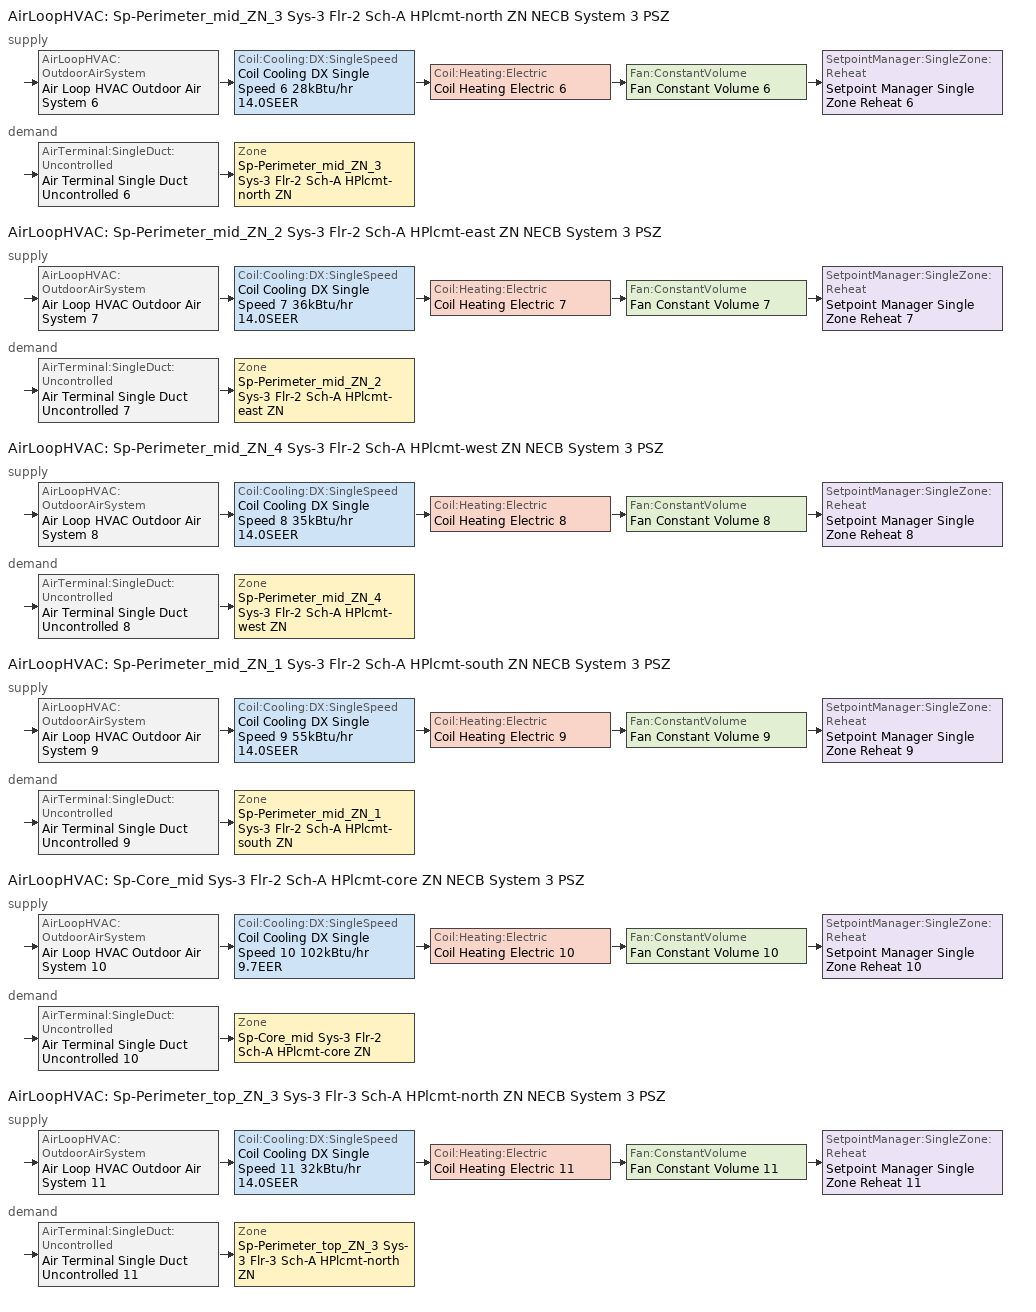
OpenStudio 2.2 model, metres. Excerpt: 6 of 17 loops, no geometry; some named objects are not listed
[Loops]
AirLoopHVAC 'Sp-Perimeter_mid_ZN_3 Sys-3 Flr-2 Sch-A HPlcmt-north ZN NECB System 3 PSZ'
 supply: AirLoopHVAC:OutdoorAirSystem 'Air Loop HVAC Outdoor Air System 6' > Coil:Cooling:DX:SingleSpeed 'Coil Cooling DX Single Speed 6 28kBtu/hr 14.0SEER' > Coil:Heating:Electric 'Coil Heating Electric 6' > Fan:ConstantVolume 'Fan Constant Volume 6' > SetpointManager:SingleZone:Reheat 'Setpoint Manager Single Zone Reheat 6'
 demand: AirTerminal:SingleDuct:Uncontrolled 'Air Terminal Single Duct Uncontrolled 6' > Zone 'Sp-Perimeter_mid_ZN_3 Sys-3 Flr-2 Sch-A HPlcmt-north ZN'
AirLoopHVAC 'Sp-Perimeter_mid_ZN_2 Sys-3 Flr-2 Sch-A HPlcmt-east ZN NECB System 3 PSZ'
 supply: AirLoopHVAC:OutdoorAirSystem 'Air Loop HVAC Outdoor Air System 7' > Coil:Cooling:DX:SingleSpeed 'Coil Cooling DX Single Speed 7 36kBtu/hr 14.0SEER' > Coil:Heating:Electric 'Coil Heating Electric 7' > Fan:ConstantVolume 'Fan Constant Volume 7' > SetpointManager:SingleZone:Reheat 'Setpoint Manager Single Zone Reheat 7'
 demand: AirTerminal:SingleDuct:Uncontrolled 'Air Terminal Single Duct Uncontrolled 7' > Zone 'Sp-Perimeter_mid_ZN_2 Sys-3 Flr-2 Sch-A HPlcmt-east ZN'
AirLoopHVAC 'Sp-Perimeter_mid_ZN_4 Sys-3 Flr-2 Sch-A HPlcmt-west ZN NECB System 3 PSZ'
 supply: AirLoopHVAC:OutdoorAirSystem 'Air Loop HVAC Outdoor Air System 8' > Coil:Cooling:DX:SingleSpeed 'Coil Cooling DX Single Speed 8 35kBtu/hr 14.0SEER' > Coil:Heating:Electric 'Coil Heating Electric 8' > Fan:ConstantVolume 'Fan Constant Volume 8' > SetpointManager:SingleZone:Reheat 'Setpoint Manager Single Zone Reheat 8'
 demand: AirTerminal:SingleDuct:Uncontrolled 'Air Terminal Single Duct Uncontrolled 8' > Zone 'Sp-Perimeter_mid_ZN_4 Sys-3 Flr-2 Sch-A HPlcmt-west ZN'
AirLoopHVAC 'Sp-Perimeter_mid_ZN_1 Sys-3 Flr-2 Sch-A HPlcmt-south ZN NECB System 3 PSZ'
 supply: AirLoopHVAC:OutdoorAirSystem 'Air Loop HVAC Outdoor Air System 9' > Coil:Cooling:DX:SingleSpeed 'Coil Cooling DX Single Speed 9 55kBtu/hr 14.0SEER' > Coil:Heating:Electric 'Coil Heating Electric 9' > Fan:ConstantVolume 'Fan Constant Volume 9' > SetpointManager:SingleZone:Reheat 'Setpoint Manager Single Zone Reheat 9'
 demand: AirTerminal:SingleDuct:Uncontrolled 'Air Terminal Single Duct Uncontrolled 9' > Zone 'Sp-Perimeter_mid_ZN_1 Sys-3 Flr-2 Sch-A HPlcmt-south ZN'
AirLoopHVAC 'Sp-Core_mid Sys-3 Flr-2 Sch-A HPlcmt-core ZN NECB System 3 PSZ'
 supply: AirLoopHVAC:OutdoorAirSystem 'Air Loop HVAC Outdoor Air System 10' > Coil:Cooling:DX:SingleSpeed 'Coil Cooling DX Single Speed 10 102kBtu/hr 9.7EER' > Coil:Heating:Electric 'Coil Heating Electric 10' > Fan:ConstantVolume 'Fan Constant Volume 10' > SetpointManager:SingleZone:Reheat 'Setpoint Manager Single Zone Reheat 10'
 demand: AirTerminal:SingleDuct:Uncontrolled 'Air Terminal Single Duct Uncontrolled 10' > Zone 'Sp-Core_mid Sys-3 Flr-2 Sch-A HPlcmt-core ZN'
AirLoopHVAC 'Sp-Perimeter_top_ZN_3 Sys-3 Flr-3 Sch-A HPlcmt-north ZN NECB System 3 PSZ'
 supply: AirLoopHVAC:OutdoorAirSystem 'Air Loop HVAC Outdoor Air System 11' > Coil:Cooling:DX:SingleSpeed 'Coil Cooling DX Single Speed 11 32kBtu/hr 14.0SEER' > Coil:Heating:Electric 'Coil Heating Electric 11' > Fan:ConstantVolume 'Fan Constant Volume 11' > SetpointManager:SingleZone:Reheat 'Setpoint Manager Single Zone Reheat 11'
 demand: AirTerminal:SingleDuct:Uncontrolled 'Air Terminal Single Duct Uncontrolled 11' > Zone 'Sp-Perimeter_top_ZN_3 Sys-3 Flr-3 Sch-A HPlcmt-north ZN'
[Sizing:Zone] Zone Cooling Design Supply Air Temperature Input Method=SupplyAirTemperature; Zone Cooling Design Supply Air Temperature {C}=13; Zone Cooling Design Supply Air Temperature Difference {deltaC}=11.11; Zone Heating Design Supply Air Temperature Input Method=SupplyAirTemperature; Zone Heating Design Supply Air Temperature {C}=43; Zone Heating Design Supply Air Temperature Difference {deltaC}=11.11; Zone Cooling Design Supply Air Humidity Ratio {kg-H2O/kg-air}=0.0085; Zone Heating Design Supply Air Humidity Ratio {kg-H2O/kg-air}=0.008; Zone Heating Sizing Factor=1.3; Zone Cooling Sizing Factor=1.1; Cooling Design Air Flow Method=DesignDay; Heating Design Air Flow Method=DesignDay; Account for Dedicated Outdoor Air System=No; Dedicated Outdoor Air System Control Strategy=NeutralSupplyAir; Dedicated Outdoor Air Low Setpoint Temperature for Design {C}=autosize; Dedicated Outdoor Air High Setpoint Temperature for Design {C}=autosize
Sp-Perimeter_mid_ZN_3 Sys-3 Flr-2 Sch-A HPlcmt-north ZN; Sp-Perimeter_mid_ZN_2 Sys-3 Flr-2 Sch-A HPlcmt-east ZN; Sp-Perimeter_mid_ZN_4 Sys-3 Flr-2 Sch-A HPlcmt-west ZN; Sp-Perimeter_mid_ZN_1 Sys-3 Flr-2 Sch-A HPlcmt-south ZN; Sp-Core_mid Sys-3 Flr-2 Sch-A HPlcmt-core ZN; Sp-Perimeter_top_ZN_3 Sys-3 Flr-3 Sch-A HPlcmt-north ZN
[Zone equipment]
Sp-Perimeter_mid_ZN_3 Sys-3 Flr-2 Sch-A HPlcmt-north ZN: Air Terminal Single Duct Uncontrolled 6, Zone HVAC Baseboard Convective Water 6
Sp-Perimeter_mid_ZN_2 Sys-3 Flr-2 Sch-A HPlcmt-east ZN: Air Terminal Single Duct Uncontrolled 7, Zone HVAC Baseboard Convective Water 7
Sp-Perimeter_mid_ZN_4 Sys-3 Flr-2 Sch-A HPlcmt-west ZN: Air Terminal Single Duct Uncontrolled 8, Zone HVAC Baseboard Convective Water 8
Sp-Perimeter_mid_ZN_1 Sys-3 Flr-2 Sch-A HPlcmt-south ZN: Air Terminal Single Duct Uncontrolled 9, Zone HVAC Baseboard Convective Water 9
Sp-Core_mid Sys-3 Flr-2 Sch-A HPlcmt-core ZN: Air Terminal Single Duct Uncontrolled 10, Zone HVAC Baseboard Convective Water 10
Sp-Perimeter_top_ZN_3 Sys-3 Flr-3 Sch-A HPlcmt-north ZN: Air Terminal Single Duct Uncontrolled 11, Zone HVAC Baseboard Convective Water 11
[AirLoopHVAC] Design Supply Air Flow Rate {m3/s}=AutoSize
Name | Availability Schedule | Availability Manager
Sp-Perimeter_mid_ZN_3 Sys-3 Flr-2 Sch-A HPlcmt-north ZN NECB System 3 PSZ | Sp-Perimeter_mid_ZN_3 Sys-3 Flr-2 Sch-A HPlcmt-north ZN NECB System 3 PSZ Occ Sch | Availability Manager Night Cycle 10
Sp-Perimeter_mid_ZN_2 Sys-3 Flr-2 Sch-A HPlcmt-east ZN NECB System 3 PSZ | Sp-Perimeter_mid_ZN_2 Sys-3 Flr-2 Sch-A HPlcmt-east ZN NECB System 3 PSZ Occ Sch | Availability Manager Night Cycle 9
Sp-Perimeter_mid_ZN_4 Sys-3 Flr-2 Sch-A HPlcmt-west ZN NECB System 3 PSZ | Sp-Perimeter_mid_ZN_4 Sys-3 Flr-2 Sch-A HPlcmt-west ZN NECB System 3 PSZ Occ Sch | Availability Manager Night Cycle 11
Sp-Perimeter_mid_ZN_1 Sys-3 Flr-2 Sch-A HPlcmt-south ZN NECB System 3 PSZ | Sp-Perimeter_mid_ZN_1 Sys-3 Flr-2 Sch-A HPlcmt-south ZN NECB System 3 PSZ Occ Sch | Availability Manager Night Cycle 8
Sp-Core_mid Sys-3 Flr-2 Sch-A HPlcmt-core ZN NECB System 3 PSZ | Sp-Core_mid Sys-3 Flr-2 Sch-A HPlcmt-core ZN NECB System 3 PSZ Occ Sch | Availability Manager Night Cycle 2
Sp-Perimeter_top_ZN_3 Sys-3 Flr-3 Sch-A HPlcmt-north ZN NECB System 3 PSZ | Sp-Perimeter_top_ZN_3 Sys-3 Flr-3 Sch-A HPlcmt-north ZN NECB System 3 PSZ Occ Sch | Availability Manager Night Cycle 14
[Sizing:System] Type of Load to Size On=Sensible; Design Outdoor Air Flow Rate {m3/s}=Autosize; Minimum System Air Flow Ratio=1; Preheat Design Temperature {C}=7; Preheat Design Humidity Ratio {kg-H2O/kg-Air}=0.008; Precool Design Temperature {C}=13; Precool Design Humidity Ratio {kg-H2O/kg-Air}=0.008; Central Cooling Design Supply Air Temperature {C}=13; Central Heating Design Supply Air Temperature {C}=43; Sizing Option=NonCoincident; 100% Outdoor Air in Cooling=No; 100% Outdoor Air in Heating=No; Central Cooling Design Supply Air Humidity Ratio {kg-H2O/kg-Air}=0.0085; Central Heating Design Supply Air Humidity Ratio {kg-H2O/kg-Air}=0.008; Cooling Design Air Flow Method=DesignDay; Cooling Design Air Flow Rate {m3/s}=0; Heating Design Air Flow Method=DesignDay; Heating Design Air Flow Rate {m3/s}=0; System Outdoor Air Method=ZoneSum; Zone Maximum Outdoor Air Fraction=1; Cooling Supply Air Flow Rate Per Floor Area {m3/s-m2}=0.00996765; Cooling Fraction of Autosized Cooling Supply Air Flow Rate=1; Cooling Supply Air Flow Rate Per Unit Cooling Capacity {m3/s-W}=3.94755e-05; Heating Supply Air Flow Rate Per Floor Area {m3/s-m2}=0.00996765; Heating Fraction of Autosized Heating Supply Air Flow Rate=1; Heating Fraction of Autosized Cooling Supply Air Flow Rate=1; Heating Supply Air Flow Rate Per Unit Heating Capacity {m3/s-W}=3.15882e-05; Cooling Design Capacity Method=CoolingDesignCapacity; Cooling Design Capacity {W}=autosize; Cooling Design Capacity Per Floor Area {W/m2}=234.7; Fraction of Autosized Cooling Design Capacity=1; Heating Design Capacity Method=HeatingDesignCapacity; Heating Design Capacity {W}=autosize; Heating Design Capacity Per Floor Area {W/m2}=157; Fraction of Autosized Heating Design Capacity=1; Central Cooling Capacity Control Method=OnOff
Sp-Perimeter_mid_ZN_3 Sys-3 Flr-2 Sch-A HPlcmt-north ZN NECB System 3 PSZ; Sp-Perimeter_mid_ZN_2 Sys-3 Flr-2 Sch-A HPlcmt-east ZN NECB System 3 PSZ; Sp-Perimeter_mid_ZN_4 Sys-3 Flr-2 Sch-A HPlcmt-west ZN NECB System 3 PSZ; Sp-Perimeter_mid_ZN_1 Sys-3 Flr-2 Sch-A HPlcmt-south ZN NECB System 3 PSZ; Sp-Core_mid Sys-3 Flr-2 Sch-A HPlcmt-core ZN NECB System 3 PSZ; Sp-Perimeter_top_ZN_3 Sys-3 Flr-3 Sch-A HPlcmt-north ZN NECB System 3 PSZ
[Fan:ConstantVolume] Availability Schedule=Always On Discrete; Fan Efficiency=0.39975; Pressure Rise {Pa}=640; Maximum Flow Rate {m3/s}=AutoSize; Motor Efficiency=0.615
Fan Constant Volume 6; Fan Constant Volume 7; Fan Constant Volume 8; Fan Constant Volume 9; Fan Constant Volume 10; Fan Constant Volume 11
[Coil:Heating:Electric] Availability Schedule=Always On Discrete
Coil Heating Electric 6; Coil Heating Electric 7; Coil Heating Electric 8; Coil Heating Electric 9; Coil Heating Electric 10; Coil Heating Electric 11
[Coil:Cooling:DX:SingleSpeed] Availability Schedule=Always On Discrete; Rated Total Cooling Capacity {W}=autosize; Rated Sensible Heat Ratio=autosize; Rated Air Flow Rate {m3/s}=autosize; Rated Evaporator Fan Power Per Volume Flow Rate {W/(m3/s)}=773.3; Condenser Type=AirCooled; Evaporative Condenser Effectiveness=0; Evaporative Condenser Air Flow Rate {m3/s}=Autosize; Evaporative Condenser Pump Rated Power Consumption {W}=Autosize; Crankcase Heater Capacity {W}=0; Maximum Outdoor Dry-Bulb Temperature for Crankcase Heater Operation {C}=0; Basin Heater Capacity {W/K}=0; Basin Heater Setpoint Temperature {C}=10
Name | Rated COP {W/W} | Total Cooling Capacity Function of Temperature Curve | Total Cooling Capacity Function of Flow Fraction Curve | Energy Input Ratio Function of Temperature Curve | Energy Input Ratio Function of Flow Fraction Curve | Part Load Fraction Correlation Curve
Coil Cooling DX Single Speed 6 28kBtu/hr 14.0SEER | 3.8248 | DXCOOL-NECB2011-REF-CAPFT 11 | DXCOOL-NECB2011-REF-CAPFFLOW 11 | DXCOOL-NECB2011-REF-COOLEIRFT 11 | DXCOOL-NECB2011-REF-COOLEIRFFLOW 11 | DXCOOL-NECB2011-REF-COOLPLFFPLR 11
Coil Cooling DX Single Speed 7 36kBtu/hr 14.0SEER | 3.8248 | DXCOOL-NECB2011-REF-CAPFT 12 | DXCOOL-NECB2011-REF-CAPFFLOW 12 | DXCOOL-NECB2011-REF-COOLEIRFT 12 | DXCOOL-NECB2011-REF-COOLEIRFFLOW 12 | DXCOOL-NECB2011-REF-COOLPLFFPLR 12
Coil Cooling DX Single Speed 8 35kBtu/hr 14.0SEER | 3.8248 | DXCOOL-NECB2011-REF-CAPFT 13 | DXCOOL-NECB2011-REF-CAPFFLOW 13 | DXCOOL-NECB2011-REF-COOLEIRFT 13 | DXCOOL-NECB2011-REF-COOLEIRFFLOW 13 | DXCOOL-NECB2011-REF-COOLPLFFPLR 13
Coil Cooling DX Single Speed 9 55kBtu/hr 14.0SEER | 3.8248 | DXCOOL-NECB2011-REF-CAPFT 14 | DXCOOL-NECB2011-REF-CAPFFLOW 14 | DXCOOL-NECB2011-REF-COOLEIRFT 14 | DXCOOL-NECB2011-REF-COOLEIRFFLOW 14 | DXCOOL-NECB2011-REF-COOLPLFFPLR 14
Coil Cooling DX Single Speed 10 102kBtu/hr 9.7EER | 3.35624 | DXCOOL-NECB2011-REF-CAPFT 1 | DXCOOL-NECB2011-REF-CAPFFLOW 1 | DXCOOL-NECB2011-REF-COOLEIRFT 1 | DXCOOL-NECB2011-REF-COOLEIRFFLOW 1 | DXCOOL-NECB2011-REF-COOLPLFFPLR 1
Coil Cooling DX Single Speed 11 32kBtu/hr 14.0SEER | 3.8248 | DXCOOL-NECB2011-REF-CAPFT 2 | DXCOOL-NECB2011-REF-CAPFFLOW 2 | DXCOOL-NECB2011-REF-COOLEIRFT 2 | DXCOOL-NECB2011-REF-COOLEIRFFLOW 2 | DXCOOL-NECB2011-REF-COOLPLFFPLR 2
[Controller:OutdoorAir] Minimum Outdoor Air Flow Rate {m3/s}=0; Maximum Outdoor Air Flow Rate {m3/s}=Autosize; Economizer Control Action Type=ModulateFlow; Lockout Type=NoLockout; Minimum Limit Type=FixedMinimum; High Humidity Control=No; Heat Recovery Bypass Control Type=BypassWhenWithinEconomizerLimits
Name | Economizer Control Type | Economizer Maximum Limit Dry-Bulb Temperature {C} | Economizer Maximum Limit Enthalpy {J/kg} | Economizer Minimum Limit Dry-Bulb Temperature {C} | Minimum Outdoor Air Schedule | Controller Mechanical Ventilation
Controller Outdoor Air 6 | NoEconomizer | 28 | 64000 | -100 | Sp-Perimeter_mid_ZN_3 Sys-3 Flr-2 Sch-A HPlcmt-north ZN NECB System 3 PSZ Occ Sch | Controller Mechanical Ventilation 6
Controller Outdoor Air 7 | NoEconomizer | 28 | 64000 | -100 | Sp-Perimeter_mid_ZN_2 Sys-3 Flr-2 Sch-A HPlcmt-east ZN NECB System 3 PSZ Occ Sch | Controller Mechanical Ventilation 7
Controller Outdoor Air 8 | NoEconomizer | 28 | 64000 | -100 | Sp-Perimeter_mid_ZN_4 Sys-3 Flr-2 Sch-A HPlcmt-west ZN NECB System 3 PSZ Occ Sch | Controller Mechanical Ventilation 8
Controller Outdoor Air 9 | NoEconomizer | 28 | 64000 | -100 | Sp-Perimeter_mid_ZN_1 Sys-3 Flr-2 Sch-A HPlcmt-south ZN NECB System 3 PSZ Occ Sch | Controller Mechanical Ventilation 9
Controller Outdoor Air 10 | DifferentialEnthalpy |  |  |  | Sp-Core_mid Sys-3 Flr-2 Sch-A HPlcmt-core ZN NECB System 3 PSZ Occ Sch | Controller Mechanical Ventilation 10
Controller Outdoor Air 11 | NoEconomizer | 28 | 64000 | -100 | Sp-Perimeter_top_ZN_3 Sys-3 Flr-3 Sch-A HPlcmt-north ZN NECB System 3 PSZ Occ Sch | Controller Mechanical Ventilation 11
[Controller:MechanicalVentilation] Availability Schedule=Always On Discrete; System Outdoor Air Method=ZoneSum
Controller Mechanical Ventilation 6; Controller Mechanical Ventilation 7; Controller Mechanical Ventilation 8; Controller Mechanical Ventilation 9; Controller Mechanical Ventilation 10; Controller Mechanical Ventilation 11
[AirLoopHVAC:OutdoorAirSystem]
Name | Controller
Air Loop HVAC Outdoor Air System 6 | Controller Outdoor Air 6
Air Loop HVAC Outdoor Air System 7 | Controller Outdoor Air 7
Air Loop HVAC Outdoor Air System 8 | Controller Outdoor Air 8
Air Loop HVAC Outdoor Air System 9 | Controller Outdoor Air 9
Air Loop HVAC Outdoor Air System 10 | Controller Outdoor Air 10
Air Loop HVAC Outdoor Air System 11 | Controller Outdoor Air 11
[SetpointManager:SingleZone:Reheat] Minimum Supply Air Temperature {C}=13; Maximum Supply Air Temperature {C}=43
Name | Control Zone
Setpoint Manager Single Zone Reheat 6 | Sp-Perimeter_mid_ZN_3 Sys-3 Flr-2 Sch-A HPlcmt-north ZN
Setpoint Manager Single Zone Reheat 7 | Sp-Perimeter_mid_ZN_2 Sys-3 Flr-2 Sch-A HPlcmt-east ZN
Setpoint Manager Single Zone Reheat 8 | Sp-Perimeter_mid_ZN_4 Sys-3 Flr-2 Sch-A HPlcmt-west ZN
Setpoint Manager Single Zone Reheat 9 | Sp-Perimeter_mid_ZN_1 Sys-3 Flr-2 Sch-A HPlcmt-south ZN
Setpoint Manager Single Zone Reheat 10 | Sp-Core_mid Sys-3 Flr-2 Sch-A HPlcmt-core ZN
Setpoint Manager Single Zone Reheat 11 | Sp-Perimeter_top_ZN_3 Sys-3 Flr-3 Sch-A HPlcmt-north ZN
[AirTerminal:SingleDuct:Uncontrolled] Availability Schedule=Always On Discrete; Maximum Air Flow Rate {m3/s}=AutoSize
Air Terminal Single Duct Uncontrolled 6; Air Terminal Single Duct Uncontrolled 7; Air Terminal Single Duct Uncontrolled 8; Air Terminal Single Duct Uncontrolled 9; Air Terminal Single Duct Uncontrolled 10; Air Terminal Single Duct Uncontrolled 11
[AvailabilityManager:NightCycle] Control Type=CycleOnAny; Thermostat Tolerance {deltaC}=1; Cycling Run Time {s}=3600
Availability Manager Night Cycle 2; Availability Manager Night Cycle 8; Availability Manager Night Cycle 9; Availability Manager Night Cycle 10; Availability Manager Night Cycle 11; Availability Manager Night Cycle 14
[Schedule:Ruleset]
Name | Default Day Schedule | Summer Design Day Schedule | Winter Design Day Schedule
Sp-Core_mid Sys-3 Flr-2 Sch-A HPlcmt-core ZN NECB System 3 PSZ Occ Sch | Sp-Core_mid Sys-3 Flr-2 Sch-A HPlcmt-core ZN NECB System 3 PSZ Occ Sch Default | Sp-Core_mid Sys-3 Flr-2 Sch-A HPlcmt-core ZN NECB System 3 PSZ Occ Sch Summer Design Day | Sp-Core_mid Sys-3 Flr-2 Sch-A HPlcmt-core ZN NECB System 3 PSZ Occ Sch Winter Design Day
Sp-Perimeter_mid_ZN_1 Sys-3 Flr-2 Sch-A HPlcmt-south ZN NECB System 3 PSZ Occ Sch | Sp-Perimeter_mid_ZN_1 Sys-3 Flr-2 Sch-A HPlcmt-south ZN NECB System 3 PSZ Occ Sch Default | Sp-Perimeter_mid_ZN_1 Sys-3 Flr-2 Sch-A HPlcmt-south ZN NECB System 3 PSZ Occ Sch Summer Design Day | Sp-Perimeter_mid_ZN_1 Sys-3 Flr-2 Sch-A HPlcmt-south ZN NECB System 3 PSZ Occ Sch Winter Design Day
Sp-Perimeter_mid_ZN_2 Sys-3 Flr-2 Sch-A HPlcmt-east ZN NECB System 3 PSZ Occ Sch | Sp-Perimeter_mid_ZN_2 Sys-3 Flr-2 Sch-A HPlcmt-east ZN NECB System 3 PSZ Occ Sch Default | Sp-Perimeter_mid_ZN_2 Sys-3 Flr-2 Sch-A HPlcmt-east ZN NECB System 3 PSZ Occ Sch Summer Design Day | Sp-Perimeter_mid_ZN_2 Sys-3 Flr-2 Sch-A HPlcmt-east ZN NECB System 3 PSZ Occ Sch Winter Design Day
Sp-Perimeter_mid_ZN_3 Sys-3 Flr-2 Sch-A HPlcmt-north ZN NECB System 3 PSZ Occ Sch | Sp-Perimeter_mid_ZN_3 Sys-3 Flr-2 Sch-A HPlcmt-north ZN NECB System 3 PSZ Occ Sch Default | Sp-Perimeter_mid_ZN_3 Sys-3 Flr-2 Sch-A HPlcmt-north ZN NECB System 3 PSZ Occ Sch Summer Design Day | Sp-Perimeter_mid_ZN_3 Sys-3 Flr-2 Sch-A HPlcmt-north ZN NECB System 3 PSZ Occ Sch Winter Design Day
Sp-Perimeter_mid_ZN_4 Sys-3 Flr-2 Sch-A HPlcmt-west ZN NECB System 3 PSZ Occ Sch | Sp-Perimeter_mid_ZN_4 Sys-3 Flr-2 Sch-A HPlcmt-west ZN NECB System 3 PSZ Occ Sch Default | Sp-Perimeter_mid_ZN_4 Sys-3 Flr-2 Sch-A HPlcmt-west ZN NECB System 3 PSZ Occ Sch Summer Design Day | Sp-Perimeter_mid_ZN_4 Sys-3 Flr-2 Sch-A HPlcmt-west ZN NECB System 3 PSZ Occ Sch Winter Design Day
Sp-Perimeter_top_ZN_3 Sys-3 Flr-3 Sch-A HPlcmt-north ZN NECB System 3 PSZ Occ Sch | Sp-Perimeter_top_ZN_3 Sys-3 Flr-3 Sch-A HPlcmt-north ZN NECB System 3 PSZ Occ Sch Default | Sp-Perimeter_top_ZN_3 Sys-3 Flr-3 Sch-A HPlcmt-north ZN NECB System 3 PSZ Occ Sch Summer Design Day | Sp-Perimeter_top_ZN_3 Sys-3 Flr-3 Sch-A HPlcmt-north ZN NECB System 3 PSZ Occ Sch Winter Design Day
[Schedule:Day]
Sp-Core_mid Sys-3 Flr-2 Sch-A HPlcmt-core ZN NECB System 3 PSZ Occ Sch Default; Sp-Core_mid Sys-3 Flr-2 Sch-A HPlcmt-core ZN NECB System 3 PSZ Occ Sch Winter Design Day; Sp-Core_mid Sys-3 Flr-2 Sch-A HPlcmt-core ZN NECB System 3 PSZ Occ Sch Summer Design Day; Sp-Perimeter_mid_ZN_1 Sys-3 Flr-2 Sch-A HPlcmt-south ZN NECB System 3 PSZ Occ Sch Default; Sp-Perimeter_mid_ZN_1 Sys-3 Flr-2 Sch-A HPlcmt-south ZN NECB System 3 PSZ Occ Sch Winter Design Day; Sp-Perimeter_mid_ZN_1 Sys-3 Flr-2 Sch-A HPlcmt-south ZN NECB System 3 PSZ Occ Sch Summer Design Day; Sp-Perimeter_mid_ZN_2 Sys-3 Flr-2 Sch-A HPlcmt-east ZN NECB System 3 PSZ Occ Sch Default; Sp-Perimeter_mid_ZN_2 Sys-3 Flr-2 Sch-A HPlcmt-east ZN NECB System 3 PSZ Occ Sch Winter Design Day; Sp-Perimeter_mid_ZN_2 Sys-3 Flr-2 Sch-A HPlcmt-east ZN NECB System 3 PSZ Occ Sch Summer Design Day; Sp-Perimeter_mid_ZN_3 Sys-3 Flr-2 Sch-A HPlcmt-north ZN NECB System 3 PSZ Occ Sch Default; Sp-Perimeter_mid_ZN_3 Sys-3 Flr-2 Sch-A HPlcmt-north ZN NECB System 3 PSZ Occ Sch Winter Design Day; Sp-Perimeter_mid_ZN_3 Sys-3 Flr-2 Sch-A HPlcmt-north ZN NECB System 3 PSZ Occ Sch Summer Design Day; Sp-Perimeter_mid_ZN_4 Sys-3 Flr-2 Sch-A HPlcmt-west ZN NECB System 3 PSZ Occ Sch Default; Sp-Perimeter_mid_ZN_4 Sys-3 Flr-2 Sch-A HPlcmt-west ZN NECB System 3 PSZ Occ Sch Winter Design Day; Sp-Perimeter_mid_ZN_4 Sys-3 Flr-2 Sch-A HPlcmt-west ZN NECB System 3 PSZ Occ Sch Summer Design Day; Sp-Perimeter_top_ZN_3 Sys-3 Flr-3 Sch-A HPlcmt-north ZN NECB System 3 PSZ Occ Sch Default; Sp-Perimeter_top_ZN_3 Sys-3 Flr-3 Sch-A HPlcmt-north ZN NECB System 3 PSZ Occ Sch Winter Design Day; Sp-Perimeter_top_ZN_3 Sys-3 Flr-3 Sch-A HPlcmt-north ZN NECB System 3 PSZ Occ Sch Summer Design Day: 24, 0, 1
Sp-Core_mid Sys-3 Flr-2 Sch-A HPlcmt-core ZN NECB System 3 PSZ Occ Sch Monday; Sp-Core_mid Sys-3 Flr-2 Sch-A HPlcmt-core ZN NECB System 3 PSZ Occ Sch Tuesday; Sp-Core_mid Sys-3 Flr-2 Sch-A HPlcmt-core ZN NECB System 3 PSZ Occ Sch Wednesday; Sp-Core_mid Sys-3 Flr-2 Sch-A HPlcmt-core ZN NECB System 3 PSZ Occ Sch Thursday; Sp-Core_mid Sys-3 Flr-2 Sch-A HPlcmt-core ZN NECB System 3 PSZ Occ Sch Friday; Sp-Perimeter_mid_ZN_1 Sys-3 Flr-2 Sch-A HPlcmt-south ZN NECB System 3 PSZ Occ Sch Monday; Sp-Perimeter_mid_ZN_1 Sys-3 Flr-2 Sch-A HPlcmt-south ZN NECB System 3 PSZ Occ Sch Tuesday; Sp-Perimeter_mid_ZN_1 Sys-3 Flr-2 Sch-A HPlcmt-south ZN NECB System 3 PSZ Occ Sch Wednesday; Sp-Perimeter_mid_ZN_1 Sys-3 Flr-2 Sch-A HPlcmt-south ZN NECB System 3 PSZ Occ Sch Thursday; Sp-Perimeter_mid_ZN_1 Sys-3 Flr-2 Sch-A HPlcmt-south ZN NECB System 3 PSZ Occ Sch Friday; Sp-Perimeter_mid_ZN_2 Sys-3 Flr-2 Sch-A HPlcmt-east ZN NECB System 3 PSZ Occ Sch Monday; Sp-Perimeter_mid_ZN_2 Sys-3 Flr-2 Sch-A HPlcmt-east ZN NECB System 3 PSZ Occ Sch Tuesday; Sp-Perimeter_mid_ZN_2 Sys-3 Flr-2 Sch-A HPlcmt-east ZN NECB System 3 PSZ Occ Sch Wednesday; Sp-Perimeter_mid_ZN_2 Sys-3 Flr-2 Sch-A HPlcmt-east ZN NECB System 3 PSZ Occ Sch Thursday; Sp-Perimeter_mid_ZN_2 Sys-3 Flr-2 Sch-A HPlcmt-east ZN NECB System 3 PSZ Occ Sch Friday; Sp-Perimeter_mid_ZN_3 Sys-3 Flr-2 Sch-A HPlcmt-north ZN NECB System 3 PSZ Occ Sch Monday; Sp-Perimeter_mid_ZN_3 Sys-3 Flr-2 Sch-A HPlcmt-north ZN NECB System 3 PSZ Occ Sch Tuesday; Sp-Perimeter_mid_ZN_3 Sys-3 Flr-2 Sch-A HPlcmt-north ZN NECB System 3 PSZ Occ Sch Wednesday; Sp-Perimeter_mid_ZN_3 Sys-3 Flr-2 Sch-A HPlcmt-north ZN NECB System 3 PSZ Occ Sch Thursday; Sp-Perimeter_mid_ZN_3 Sys-3 Flr-2 Sch-A HPlcmt-north ZN NECB System 3 PSZ Occ Sch Friday; Sp-Perimeter_mid_ZN_4 Sys-3 Flr-2 Sch-A HPlcmt-west ZN NECB System 3 PSZ Occ Sch Monday; Sp-Perimeter_mid_ZN_4 Sys-3 Flr-2 Sch-A HPlcmt-west ZN NECB System 3 PSZ Occ Sch Tuesday; Sp-Perimeter_mid_ZN_4 Sys-3 Flr-2 Sch-A HPlcmt-west ZN NECB System 3 PSZ Occ Sch Wednesday; Sp-Perimeter_mid_ZN_4 Sys-3 Flr-2 Sch-A HPlcmt-west ZN NECB System 3 PSZ Occ Sch Thursday; Sp-Perimeter_mid_ZN_4 Sys-3 Flr-2 Sch-A HPlcmt-west ZN NECB System 3 PSZ Occ Sch Friday; Sp-Perimeter_top_ZN_3 Sys-3 Flr-3 Sch-A HPlcmt-north ZN NECB System 3 PSZ Occ Sch Monday; Sp-Perimeter_top_ZN_3 Sys-3 Flr-3 Sch-A HPlcmt-north ZN NECB System 3 PSZ Occ Sch Tuesday; Sp-Perimeter_top_ZN_3 Sys-3 Flr-3 Sch-A HPlcmt-north ZN NECB System 3 PSZ Occ Sch Wednesday; Sp-Perimeter_top_ZN_3 Sys-3 Flr-3 Sch-A HPlcmt-north ZN NECB System 3 PSZ Occ Sch Thursday; Sp-Perimeter_top_ZN_3 Sys-3 Flr-3 Sch-A HPlcmt-north ZN NECB System 3 PSZ Occ Sch Friday: 8, 0, 0, 19, 0, 1, 24, 0, 0
Sp-Core_mid Sys-3 Flr-2 Sch-A HPlcmt-core ZN NECB System 3 PSZ Occ Sch Saturday; Sp-Core_mid Sys-3 Flr-2 Sch-A HPlcmt-core ZN NECB System 3 PSZ Occ Sch Sunday; Sp-Perimeter_mid_ZN_1 Sys-3 Flr-2 Sch-A HPlcmt-south ZN NECB System 3 PSZ Occ Sch Saturday; Sp-Perimeter_mid_ZN_1 Sys-3 Flr-2 Sch-A HPlcmt-south ZN NECB System 3 PSZ Occ Sch Sunday; Sp-Perimeter_mid_ZN_2 Sys-3 Flr-2 Sch-A HPlcmt-east ZN NECB System 3 PSZ Occ Sch Saturday; Sp-Perimeter_mid_ZN_2 Sys-3 Flr-2 Sch-A HPlcmt-east ZN NECB System 3 PSZ Occ Sch Sunday; Sp-Perimeter_mid_ZN_3 Sys-3 Flr-2 Sch-A HPlcmt-north ZN NECB System 3 PSZ Occ Sch Saturday; Sp-Perimeter_mid_ZN_3 Sys-3 Flr-2 Sch-A HPlcmt-north ZN NECB System 3 PSZ Occ Sch Sunday; Sp-Perimeter_mid_ZN_4 Sys-3 Flr-2 Sch-A HPlcmt-west ZN NECB System 3 PSZ Occ Sch Saturday; Sp-Perimeter_mid_ZN_4 Sys-3 Flr-2 Sch-A HPlcmt-west ZN NECB System 3 PSZ Occ Sch Sunday; Sp-Perimeter_top_ZN_3 Sys-3 Flr-3 Sch-A HPlcmt-north ZN NECB System 3 PSZ Occ Sch Saturday; Sp-Perimeter_top_ZN_3 Sys-3 Flr-3 Sch-A HPlcmt-north ZN NECB System 3 PSZ Occ Sch Sunday: 24, 0, 0
[Schedule:Rule] Date Specification Type=DateRange; Start Month=1; Start Day=1; End Month=12
Name | Schedule Ruleset | Rule Order | Day Schedule | Apply Monday | End Day | Apply Tuesday | Apply Wednesday | Apply Thursday | Apply Friday | Apply Saturday | Apply Sunday
Sp-Core_mid Sys-3 Flr-2 Sch-A HPlcmt-core ZN NECB System 3 PSZ Occ Sch Monday Rule | Sp-Core_mid Sys-3 Flr-2 Sch-A HPlcmt-core ZN NECB System 3 PSZ Occ Sch | 6 | Sp-Core_mid Sys-3 Flr-2 Sch-A HPlcmt-core ZN NECB System 3 PSZ Occ Sch Monday | Yes | 25
Sp-Core_mid Sys-3 Flr-2 Sch-A HPlcmt-core ZN NECB System 3 PSZ Occ Sch Tuesday Rule | Sp-Core_mid Sys-3 Flr-2 Sch-A HPlcmt-core ZN NECB System 3 PSZ Occ Sch | 5 | Sp-Core_mid Sys-3 Flr-2 Sch-A HPlcmt-core ZN NECB System 3 PSZ Occ Sch Tuesday |  | 26 | Yes
Sp-Core_mid Sys-3 Flr-2 Sch-A HPlcmt-core ZN NECB System 3 PSZ Occ Sch Wednesday Rule | Sp-Core_mid Sys-3 Flr-2 Sch-A HPlcmt-core ZN NECB System 3 PSZ Occ Sch | 4 | Sp-Core_mid Sys-3 Flr-2 Sch-A HPlcmt-core ZN NECB System 3 PSZ Occ Sch Wednesday |  | 27 |  | Yes
Sp-Core_mid Sys-3 Flr-2 Sch-A HPlcmt-core ZN NECB System 3 PSZ Occ Sch Thursday Rule | Sp-Core_mid Sys-3 Flr-2 Sch-A HPlcmt-core ZN NECB System 3 PSZ Occ Sch | 3 | Sp-Core_mid Sys-3 Flr-2 Sch-A HPlcmt-core ZN NECB System 3 PSZ Occ Sch Thursday |  | 28 |  |  | Yes
Sp-Core_mid Sys-3 Flr-2 Sch-A HPlcmt-core ZN NECB System 3 PSZ Occ Sch Friday Rule | Sp-Core_mid Sys-3 Flr-2 Sch-A HPlcmt-core ZN NECB System 3 PSZ Occ Sch | 2 | Sp-Core_mid Sys-3 Flr-2 Sch-A HPlcmt-core ZN NECB System 3 PSZ Occ Sch Friday |  | 29 |  |  |  | Yes
Sp-Core_mid Sys-3 Flr-2 Sch-A HPlcmt-core ZN NECB System 3 PSZ Occ Sch Saturday Rule | Sp-Core_mid Sys-3 Flr-2 Sch-A HPlcmt-core ZN NECB System 3 PSZ Occ Sch | 1 | Sp-Core_mid Sys-3 Flr-2 Sch-A HPlcmt-core ZN NECB System 3 PSZ Occ Sch Saturday |  | 30 |  |  |  |  | Yes
Sp-Core_mid Sys-3 Flr-2 Sch-A HPlcmt-core ZN NECB System 3 PSZ Occ Sch Sunday Rule | Sp-Core_mid Sys-3 Flr-2 Sch-A HPlcmt-core ZN NECB System 3 PSZ Occ Sch | 0 | Sp-Core_mid Sys-3 Flr-2 Sch-A HPlcmt-core ZN NECB System 3 PSZ Occ Sch Sunday |  | 31 |  |  |  |  |  | Yes
Sp-Perimeter_mid_ZN_1 Sys-3 Flr-2 Sch-A HPlcmt-south ZN NECB System 3 PSZ Occ Sch Monday Rule | Sp-Perimeter_mid_ZN_1 Sys-3 Flr-2 Sch-A HPlcmt-south ZN NECB System 3 PSZ Occ Sch | 6 | Sp-Perimeter_mid_ZN_1 Sys-3 Flr-2 Sch-A HPlcmt-south ZN NECB System 3 PSZ Occ Sch Monday | Yes | 25
Sp-Perimeter_mid_ZN_1 Sys-3 Flr-2 Sch-A HPlcmt-south ZN NECB System 3 PSZ Occ Sch Tuesday Rule | Sp-Perimeter_mid_ZN_1 Sys-3 Flr-2 Sch-A HPlcmt-south ZN NECB System 3 PSZ Occ Sch | 5 | Sp-Perimeter_mid_ZN_1 Sys-3 Flr-2 Sch-A HPlcmt-south ZN NECB System 3 PSZ Occ Sch Tuesday |  | 26 | Yes
Sp-Perimeter_mid_ZN_1 Sys-3 Flr-2 Sch-A HPlcmt-south ZN NECB System 3 PSZ Occ Sch Wednesday Rule | Sp-Perimeter_mid_ZN_1 Sys-3 Flr-2 Sch-A HPlcmt-south ZN NECB System 3 PSZ Occ Sch | 4 | Sp-Perimeter_mid_ZN_1 Sys-3 Flr-2 Sch-A HPlcmt-south ZN NECB System 3 PSZ Occ Sch Wednesday |  | 27 |  | Yes
Sp-Perimeter_mid_ZN_1 Sys-3 Flr-2 Sch-A HPlcmt-south ZN NECB System 3 PSZ Occ Sch Thursday Rule | Sp-Perimeter_mid_ZN_1 Sys-3 Flr-2 Sch-A HPlcmt-south ZN NECB System 3 PSZ Occ Sch | 3 | Sp-Perimeter_mid_ZN_1 Sys-3 Flr-2 Sch-A HPlcmt-south ZN NECB System 3 PSZ Occ Sch Thursday |  | 28 |  |  | Yes
Sp-Perimeter_mid_ZN_1 Sys-3 Flr-2 Sch-A HPlcmt-south ZN NECB System 3 PSZ Occ Sch Friday Rule | Sp-Perimeter_mid_ZN_1 Sys-3 Flr-2 Sch-A HPlcmt-south ZN NECB System 3 PSZ Occ Sch | 2 | Sp-Perimeter_mid_ZN_1 Sys-3 Flr-2 Sch-A HPlcmt-south ZN NECB System 3 PSZ Occ Sch Friday |  | 29 |  |  |  | Yes
Sp-Perimeter_mid_ZN_1 Sys-3 Flr-2 Sch-A HPlcmt-south ZN NECB System 3 PSZ Occ Sch Saturday Rule | Sp-Perimeter_mid_ZN_1 Sys-3 Flr-2 Sch-A HPlcmt-south ZN NECB System 3 PSZ Occ Sch | 1 | Sp-Perimeter_mid_ZN_1 Sys-3 Flr-2 Sch-A HPlcmt-south ZN NECB System 3 PSZ Occ Sch Saturday |  | 30 |  |  |  |  | Yes
Sp-Perimeter_mid_ZN_1 Sys-3 Flr-2 Sch-A HPlcmt-south ZN NECB System 3 PSZ Occ Sch Sunday Rule | Sp-Perimeter_mid_ZN_1 Sys-3 Flr-2 Sch-A HPlcmt-south ZN NECB System 3 PSZ Occ Sch | 0 | Sp-Perimeter_mid_ZN_1 Sys-3 Flr-2 Sch-A HPlcmt-south ZN NECB System 3 PSZ Occ Sch Sunday |  | 31 |  |  |  |  |  | Yes
Sp-Perimeter_mid_ZN_2 Sys-3 Flr-2 Sch-A HPlcmt-east ZN NECB System 3 PSZ Occ Sch Monday Rule | Sp-Perimeter_mid_ZN_2 Sys-3 Flr-2 Sch-A HPlcmt-east ZN NECB System 3 PSZ Occ Sch | 6 | Sp-Perimeter_mid_ZN_2 Sys-3 Flr-2 Sch-A HPlcmt-east ZN NECB System 3 PSZ Occ Sch Monday | Yes | 25
Sp-Perimeter_mid_ZN_2 Sys-3 Flr-2 Sch-A HPlcmt-east ZN NECB System 3 PSZ Occ Sch Tuesday Rule | Sp-Perimeter_mid_ZN_2 Sys-3 Flr-2 Sch-A HPlcmt-east ZN NECB System 3 PSZ Occ Sch | 5 | Sp-Perimeter_mid_ZN_2 Sys-3 Flr-2 Sch-A HPlcmt-east ZN NECB System 3 PSZ Occ Sch Tuesday |  | 26 | Yes
Sp-Perimeter_mid_ZN_2 Sys-3 Flr-2 Sch-A HPlcmt-east ZN NECB System 3 PSZ Occ Sch Wednesday Rule | Sp-Perimeter_mid_ZN_2 Sys-3 Flr-2 Sch-A HPlcmt-east ZN NECB System 3 PSZ Occ Sch | 4 | Sp-Perimeter_mid_ZN_2 Sys-3 Flr-2 Sch-A HPlcmt-east ZN NECB System 3 PSZ Occ Sch Wednesday |  | 27 |  | Yes
Sp-Perimeter_mid_ZN_2 Sys-3 Flr-2 Sch-A HPlcmt-east ZN NECB System 3 PSZ Occ Sch Thursday Rule | Sp-Perimeter_mid_ZN_2 Sys-3 Flr-2 Sch-A HPlcmt-east ZN NECB System 3 PSZ Occ Sch | 3 | Sp-Perimeter_mid_ZN_2 Sys-3 Flr-2 Sch-A HPlcmt-east ZN NECB System 3 PSZ Occ Sch Thursday |  | 28 |  |  | Yes
Sp-Perimeter_mid_ZN_2 Sys-3 Flr-2 Sch-A HPlcmt-east ZN NECB System 3 PSZ Occ Sch Friday Rule | Sp-Perimeter_mid_ZN_2 Sys-3 Flr-2 Sch-A HPlcmt-east ZN NECB System 3 PSZ Occ Sch | 2 | Sp-Perimeter_mid_ZN_2 Sys-3 Flr-2 Sch-A HPlcmt-east ZN NECB System 3 PSZ Occ Sch Friday |  | 29 |  |  |  | Yes
Sp-Perimeter_mid_ZN_2 Sys-3 Flr-2 Sch-A HPlcmt-east ZN NECB System 3 PSZ Occ Sch Saturday Rule | Sp-Perimeter_mid_ZN_2 Sys-3 Flr-2 Sch-A HPlcmt-east ZN NECB System 3 PSZ Occ Sch | 1 | Sp-Perimeter_mid_ZN_2 Sys-3 Flr-2 Sch-A HPlcmt-east ZN NECB System 3 PSZ Occ Sch Saturday |  | 30 |  |  |  |  | Yes
Sp-Perimeter_mid_ZN_2 Sys-3 Flr-2 Sch-A HPlcmt-east ZN NECB System 3 PSZ Occ Sch Sunday Rule | Sp-Perimeter_mid_ZN_2 Sys-3 Flr-2 Sch-A HPlcmt-east ZN NECB System 3 PSZ Occ Sch | 0 | Sp-Perimeter_mid_ZN_2 Sys-3 Flr-2 Sch-A HPlcmt-east ZN NECB System 3 PSZ Occ Sch Sunday |  | 31 |  |  |  |  |  | Yes
Sp-Perimeter_mid_ZN_3 Sys-3 Flr-2 Sch-A HPlcmt-north ZN NECB System 3 PSZ Occ Sch Monday Rule | Sp-Perimeter_mid_ZN_3 Sys-3 Flr-2 Sch-A HPlcmt-north ZN NECB System 3 PSZ Occ Sch | 6 | Sp-Perimeter_mid_ZN_3 Sys-3 Flr-2 Sch-A HPlcmt-north ZN NECB System 3 PSZ Occ Sch Monday | Yes | 25
Sp-Perimeter_mid_ZN_3 Sys-3 Flr-2 Sch-A HPlcmt-north ZN NECB System 3 PSZ Occ Sch Tuesday Rule | Sp-Perimeter_mid_ZN_3 Sys-3 Flr-2 Sch-A HPlcmt-north ZN NECB System 3 PSZ Occ Sch | 5 | Sp-Perimeter_mid_ZN_3 Sys-3 Flr-2 Sch-A HPlcmt-north ZN NECB System 3 PSZ Occ Sch Tuesday |  | 26 | Yes
Sp-Perimeter_mid_ZN_3 Sys-3 Flr-2 Sch-A HPlcmt-north ZN NECB System 3 PSZ Occ Sch Wednesday Rule | Sp-Perimeter_mid_ZN_3 Sys-3 Flr-2 Sch-A HPlcmt-north ZN NECB System 3 PSZ Occ Sch | 4 | Sp-Perimeter_mid_ZN_3 Sys-3 Flr-2 Sch-A HPlcmt-north ZN NECB System 3 PSZ Occ Sch Wednesday |  | 27 |  | Yes
Sp-Perimeter_mid_ZN_3 Sys-3 Flr-2 Sch-A HPlcmt-north ZN NECB System 3 PSZ Occ Sch Thursday Rule | Sp-Perimeter_mid_ZN_3 Sys-3 Flr-2 Sch-A HPlcmt-north ZN NECB System 3 PSZ Occ Sch | 3 | Sp-Perimeter_mid_ZN_3 Sys-3 Flr-2 Sch-A HPlcmt-north ZN NECB System 3 PSZ Occ Sch Thursday |  | 28 |  |  | Yes
Sp-Perimeter_mid_ZN_3 Sys-3 Flr-2 Sch-A HPlcmt-north ZN NECB System 3 PSZ Occ Sch Friday Rule | Sp-Perimeter_mid_ZN_3 Sys-3 Flr-2 Sch-A HPlcmt-north ZN NECB System 3 PSZ Occ Sch | 2 | Sp-Perimeter_mid_ZN_3 Sys-3 Flr-2 Sch-A HPlcmt-north ZN NECB System 3 PSZ Occ Sch Friday |  | 29 |  |  |  | Yes
Sp-Perimeter_mid_ZN_3 Sys-3 Flr-2 Sch-A HPlcmt-north ZN NECB System 3 PSZ Occ Sch Saturday Rule | Sp-Perimeter_mid_ZN_3 Sys-3 Flr-2 Sch-A HPlcmt-north ZN NECB System 3 PSZ Occ Sch | 1 | Sp-Perimeter_mid_ZN_3 Sys-3 Flr-2 Sch-A HPlcmt-north ZN NECB System 3 PSZ Occ Sch Saturday |  | 30 |  |  |  |  | Yes
Sp-Perimeter_mid_ZN_3 Sys-3 Flr-2 Sch-A HPlcmt-north ZN NECB System 3 PSZ Occ Sch Sunday Rule | Sp-Perimeter_mid_ZN_3 Sys-3 Flr-2 Sch-A HPlcmt-north ZN NECB System 3 PSZ Occ Sch | 0 | Sp-Perimeter_mid_ZN_3 Sys-3 Flr-2 Sch-A HPlcmt-north ZN NECB System 3 PSZ Occ Sch Sunday |  | 31 |  |  |  |  |  | Yes
Sp-Perimeter_mid_ZN_4 Sys-3 Flr-2 Sch-A HPlcmt-west ZN NECB System 3 PSZ Occ Sch Monday Rule | Sp-Perimeter_mid_ZN_4 Sys-3 Flr-2 Sch-A HPlcmt-west ZN NECB System 3 PSZ Occ Sch | 6 | Sp-Perimeter_mid_ZN_4 Sys-3 Flr-2 Sch-A HPlcmt-west ZN NECB System 3 PSZ Occ Sch Monday | Yes | 25
Sp-Perimeter_mid_ZN_4 Sys-3 Flr-2 Sch-A HPlcmt-west ZN NECB System 3 PSZ Occ Sch Tuesday Rule | Sp-Perimeter_mid_ZN_4 Sys-3 Flr-2 Sch-A HPlcmt-west ZN NECB System 3 PSZ Occ Sch | 5 | Sp-Perimeter_mid_ZN_4 Sys-3 Flr-2 Sch-A HPlcmt-west ZN NECB System 3 PSZ Occ Sch Tuesday |  | 26 | Yes
Sp-Perimeter_mid_ZN_4 Sys-3 Flr-2 Sch-A HPlcmt-west ZN NECB System 3 PSZ Occ Sch Wednesday Rule | Sp-Perimeter_mid_ZN_4 Sys-3 Flr-2 Sch-A HPlcmt-west ZN NECB System 3 PSZ Occ Sch | 4 | Sp-Perimeter_mid_ZN_4 Sys-3 Flr-2 Sch-A HPlcmt-west ZN NECB System 3 PSZ Occ Sch Wednesday |  | 27 |  | Yes
Sp-Perimeter_mid_ZN_4 Sys-3 Flr-2 Sch-A HPlcmt-west ZN NECB System 3 PSZ Occ Sch Thursday Rule | Sp-Perimeter_mid_ZN_4 Sys-3 Flr-2 Sch-A HPlcmt-west ZN NECB System 3 PSZ Occ Sch | 3 | Sp-Perimeter_mid_ZN_4 Sys-3 Flr-2 Sch-A HPlcmt-west ZN NECB System 3 PSZ Occ Sch Thursday |  | 28 |  |  | Yes
Sp-Perimeter_mid_ZN_4 Sys-3 Flr-2 Sch-A HPlcmt-west ZN NECB System 3 PSZ Occ Sch Friday Rule | Sp-Perimeter_mid_ZN_4 Sys-3 Flr-2 Sch-A HPlcmt-west ZN NECB System 3 PSZ Occ Sch | 2 | Sp-Perimeter_mid_ZN_4 Sys-3 Flr-2 Sch-A HPlcmt-west ZN NECB System 3 PSZ Occ Sch Friday |  | 29 |  |  |  | Yes
Sp-Perimeter_mid_ZN_4 Sys-3 Flr-2 Sch-A HPlcmt-west ZN NECB System 3 PSZ Occ Sch Saturday Rule | Sp-Perimeter_mid_ZN_4 Sys-3 Flr-2 Sch-A HPlcmt-west ZN NECB System 3 PSZ Occ Sch | 1 | Sp-Perimeter_mid_ZN_4 Sys-3 Flr-2 Sch-A HPlcmt-west ZN NECB System 3 PSZ Occ Sch Saturday |  | 30 |  |  |  |  | Yes
Sp-Perimeter_mid_ZN_4 Sys-3 Flr-2 Sch-A HPlcmt-west ZN NECB System 3 PSZ Occ Sch Sunday Rule | Sp-Perimeter_mid_ZN_4 Sys-3 Flr-2 Sch-A HPlcmt-west ZN NECB System 3 PSZ Occ Sch | 0 | Sp-Perimeter_mid_ZN_4 Sys-3 Flr-2 Sch-A HPlcmt-west ZN NECB System 3 PSZ Occ Sch Sunday |  | 31 |  |  |  |  |  | Yes
Sp-Perimeter_top_ZN_3 Sys-3 Flr-3 Sch-A HPlcmt-north ZN NECB System 3 PSZ Occ Sch Monday Rule | Sp-Perimeter_top_ZN_3 Sys-3 Flr-3 Sch-A HPlcmt-north ZN NECB System 3 PSZ Occ Sch | 6 | Sp-Perimeter_top_ZN_3 Sys-3 Flr-3 Sch-A HPlcmt-north ZN NECB System 3 PSZ Occ Sch Monday | Yes | 25
Sp-Perimeter_top_ZN_3 Sys-3 Flr-3 Sch-A HPlcmt-north ZN NECB System 3 PSZ Occ Sch Tuesday Rule | Sp-Perimeter_top_ZN_3 Sys-3 Flr-3 Sch-A HPlcmt-north ZN NECB System 3 PSZ Occ Sch | 5 | Sp-Perimeter_top_ZN_3 Sys-3 Flr-3 Sch-A HPlcmt-north ZN NECB System 3 PSZ Occ Sch Tuesday |  | 26 | Yes
Sp-Perimeter_top_ZN_3 Sys-3 Flr-3 Sch-A HPlcmt-north ZN NECB System 3 PSZ Occ Sch Wednesday Rule | Sp-Perimeter_top_ZN_3 Sys-3 Flr-3 Sch-A HPlcmt-north ZN NECB System 3 PSZ Occ Sch | 4 | Sp-Perimeter_top_ZN_3 Sys-3 Flr-3 Sch-A HPlcmt-north ZN NECB System 3 PSZ Occ Sch Wednesday |  | 27 |  | Yes
Sp-Perimeter_top_ZN_3 Sys-3 Flr-3 Sch-A HPlcmt-north ZN NECB System 3 PSZ Occ Sch Thursday Rule | Sp-Perimeter_top_ZN_3 Sys-3 Flr-3 Sch-A HPlcmt-north ZN NECB System 3 PSZ Occ Sch | 3 | Sp-Perimeter_top_ZN_3 Sys-3 Flr-3 Sch-A HPlcmt-north ZN NECB System 3 PSZ Occ Sch Thursday |  | 28 |  |  | Yes
Sp-Perimeter_top_ZN_3 Sys-3 Flr-3 Sch-A HPlcmt-north ZN NECB System 3 PSZ Occ Sch Friday Rule | Sp-Perimeter_top_ZN_3 Sys-3 Flr-3 Sch-A HPlcmt-north ZN NECB System 3 PSZ Occ Sch | 2 | Sp-Perimeter_top_ZN_3 Sys-3 Flr-3 Sch-A HPlcmt-north ZN NECB System 3 PSZ Occ Sch Friday |  | 29 |  |  |  | Yes
Sp-Perimeter_top_ZN_3 Sys-3 Flr-3 Sch-A HPlcmt-north ZN NECB System 3 PSZ Occ Sch Saturday Rule | Sp-Perimeter_top_ZN_3 Sys-3 Flr-3 Sch-A HPlcmt-north ZN NECB System 3 PSZ Occ Sch | 1 | Sp-Perimeter_top_ZN_3 Sys-3 Flr-3 Sch-A HPlcmt-north ZN NECB System 3 PSZ Occ Sch Saturday |  | 30 |  |  |  |  | Yes
Sp-Perimeter_top_ZN_3 Sys-3 Flr-3 Sch-A HPlcmt-north ZN NECB System 3 PSZ Occ Sch Sunday Rule | Sp-Perimeter_top_ZN_3 Sys-3 Flr-3 Sch-A HPlcmt-north ZN NECB System 3 PSZ Occ Sch | 0 | Sp-Perimeter_top_ZN_3 Sys-3 Flr-3 Sch-A HPlcmt-north ZN NECB System 3 PSZ Occ Sch Sunday |  | 31 |  |  |  |  |  | Yes
[Schedule:Constant]
Always On Discrete: Value=1
[Curve:Biquadratic] Minimum Value of x=13; Maximum Value of x=24; Minimum Value of y=24; Maximum Value of y=46
Name | Coefficient1 Constant | Coefficient2 x | Coefficient3 x**2 | Coefficient4 y | Coefficient5 y**2 | Coefficient6 x*y
DXCOOL-NECB2011-REF-CAPFT 1; DXCOOL-NECB2011-REF-CAPFT 2; DXCOOL-NECB2011-REF-CAPFT 11; DXCOOL-NECB2011-REF-CAPFT 12; DXCOOL-NECB2011-REF-CAPFT 13; DXCOOL-NECB2011-REF-CAPFT 14 | 0.867905 | 0.0142459 | 0.00055436 | -0.0075575 | 3.3e-05 | -0.0001918
DXCOOL-NECB2011-REF-COOLEIRFT 1; DXCOOL-NECB2011-REF-COOLEIRFT 2; DXCOOL-NECB2011-REF-COOLEIRFT 11; DXCOOL-NECB2011-REF-COOLEIRFT 12; DXCOOL-NECB2011-REF-COOLEIRFT 13; DXCOOL-NECB2011-REF-COOLEIRFT 14 | 0.116936 | 0.0284933 | -0.0004112 | 0.0214108 | 0.00016103 | -0.0006791
[Curve:Quadratic] Coefficient1 Constant=1; Coefficient2 x=0; Coefficient3 x**2=0; Minimum Value of x=0; Maximum Value of x=1
DXCOOL-NECB2011-REF-CAPFFLOW 1; DXCOOL-NECB2011-REF-COOLEIRFFLOW 1; DXCOOL-NECB2011-REF-CAPFFLOW 2; DXCOOL-NECB2011-REF-COOLEIRFFLOW 2; DXCOOL-NECB2011-REF-CAPFFLOW 11; DXCOOL-NECB2011-REF-COOLEIRFFLOW 11; DXCOOL-NECB2011-REF-CAPFFLOW 12; DXCOOL-NECB2011-REF-COOLEIRFFLOW 12; DXCOOL-NECB2011-REF-CAPFFLOW 13; DXCOOL-NECB2011-REF-COOLEIRFFLOW 13; DXCOOL-NECB2011-REF-CAPFFLOW 14; DXCOOL-NECB2011-REF-COOLEIRFFLOW 14
[Curve:Cubic] Coefficient1 Constant=0.0277; Coefficient2 x=4.9151; Coefficient3 x**2=-8.184; Coefficient4 x**3=4.2702; Minimum Value of x=0.7; Maximum Value of x=1
DXCOOL-NECB2011-REF-COOLPLFFPLR 1; DXCOOL-NECB2011-REF-COOLPLFFPLR 2; DXCOOL-NECB2011-REF-COOLPLFFPLR 11; DXCOOL-NECB2011-REF-COOLPLFFPLR 12; DXCOOL-NECB2011-REF-COOLPLFFPLR 13; DXCOOL-NECB2011-REF-COOLPLFFPLR 14
